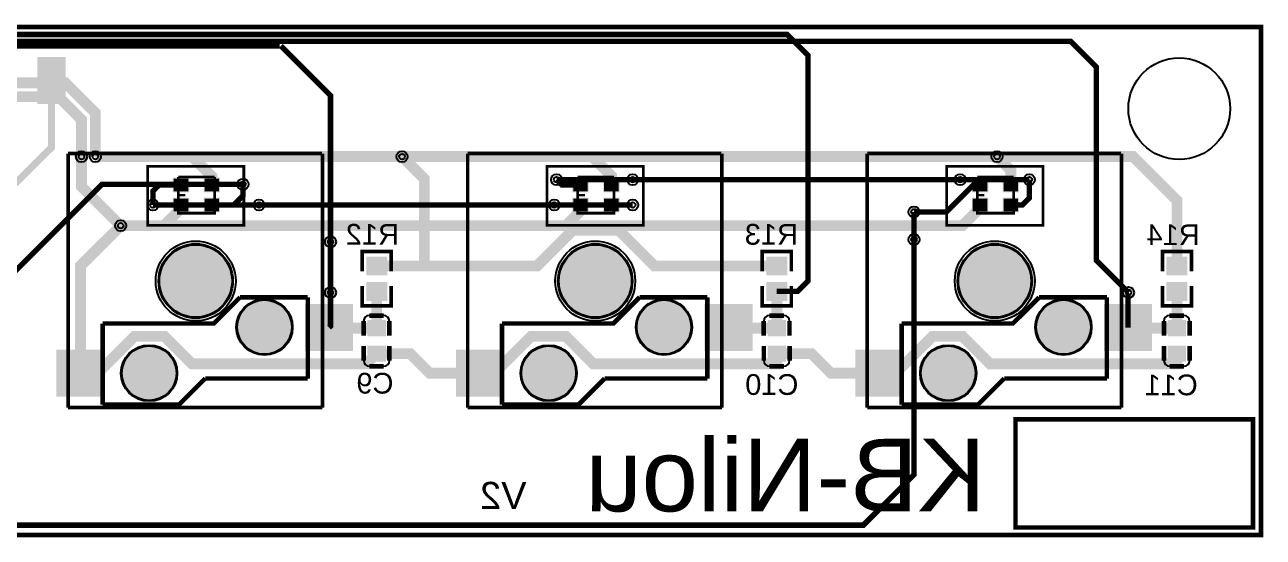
# Model space of a CAD drawing. Header units: millimetres. Extents: x -92 to 92, y -14 to 15.
# Drawn here: x 23.9 to 92.1, y -14.1 to 14.1 of the extents above; entities that cross this region are included whole.
import ezdxf

# ---------------------------------------------------------------- set-up
doc = ezdxf.new("R2010")
doc.units = ezdxf.units.MM
for name, color, linetype, true_color in [('BoardOutLine', 7, 'Continuous', 0xff00ff), ('BottomLayer', 7, 'Continuous', 0x0000ff), ('BottomPasteMaskLayer', 7, 'Continuous', 0x800000), ('BottomSilkLayer', 7, 'Continuous', 0x66cc33), ('BottomSolderMaskLayer', 7, 'Continuous', 0xaa00ff), ('Hole', 7, 'Continuous', 0x222222), ('Multi-Layer', 7, 'Continuous', 0xc0c0c0), ('TopLayer', 7, 'Continuous', 0xff0000), ('TopPasteMaskLayer', 7, 'Continuous', 0x808080), ('TopSilkLayer', 7, 'Continuous', 0xffcc00), ('TopSolderMaskLayer', 7, 'Continuous', 0x800080)]:
    doc.layers.add(name, color=color, linetype=linetype, true_color=true_color)
doc.styles.get("Standard").update_dxf_attribs({"font": 'arial.ttf'})

msp = doc.modelspace()

# ---------------------------------------------------------------- hatches: boundary and pattern name
at = {"layer": 'BottomLayer'}
for points in [[(43.857, 0.327), (43.857, 1.327), (42.757, 1.327), (42.757, 0.327)], [(65.892, 0.327), (65.892, 1.327), (64.792, 1.327), (64.792, 0.327)], [(87.926, 0.327), (87.926, 1.327), (86.826, 1.327), (86.826, 0.327)], [(43.857, -1.073), (43.857, -0.073), (42.757, -0.073), (42.757, -1.073)], [(65.892, -1.073), (65.892, -0.073), (64.792, -0.073), (64.792, -1.073)], [(87.926, -1.073), (87.926, -0.073), (86.826, -0.073), (86.826, -1.073)], [(39.409, -1.316), (41.959, -1.316), (41.959, -3.815), (39.409, -3.815)], [(61.409, -1.316), (63.959, -1.316), (63.959, -3.815), (61.409, -3.815)], [(83.409, -1.316), (85.959, -1.316), (85.959, -3.815), (83.409, -3.815)], [(42.857, -2.202), (42.857, -3.002), (43.757, -3.002), (43.757, -2.202)], [(64.892, -2.202), (64.892, -3.002), (65.792, -3.002), (65.792, -2.202)], [(86.926, -2.202), (86.926, -3.002), (87.826, -3.002), (87.826, -2.202)], [(25.719, -3.83), (28.269, -3.83), (28.269, -6.33), (25.719, -6.33)], [(42.857, -3.602), (42.857, -4.402), (43.757, -4.402), (43.757, -3.602)], [(47.719, -3.83), (50.269, -3.83), (50.269, -6.33), (47.719, -6.33)], [(64.892, -3.602), (64.892, -4.402), (65.792, -4.402), (65.792, -3.602)], [(69.719, -3.83), (72.269, -3.83), (72.269, -6.33), (69.719, -6.33)], [(86.926, -3.602), (86.926, -4.402), (87.826, -4.402), (87.826, -3.602)]]:
    msp.add_hatch(color=256, dxfattribs=at).paths.add_polyline_path(points)
at = {"layer": 'BottomPasteMaskLayer'}
for points in [[(43.857, 0.327), (43.857, 1.327), (42.757, 1.327), (42.757, 0.327)], [(65.892, 0.327), (65.892, 1.327), (64.792, 1.327), (64.792, 0.327)], [(87.926, 0.327), (87.926, 1.327), (86.826, 1.327), (86.826, 0.327)], [(43.857, -1.073), (43.857, -0.073), (42.757, -0.073), (42.757, -1.073)], [(65.892, -1.073), (65.892, -0.073), (64.792, -0.073), (64.792, -1.073)], [(87.926, -1.073), (87.926, -0.073), (86.826, -0.073), (86.826, -1.073)], [(39.409, -1.316), (41.959, -1.316), (41.959, -3.815), (39.409, -3.815)], [(61.409, -1.316), (63.959, -1.316), (63.959, -3.815), (61.409, -3.815)], [(83.409, -1.316), (85.959, -1.316), (85.959, -3.815), (83.409, -3.815)], [(42.857, -2.202), (42.857, -3.002), (43.757, -3.002), (43.757, -2.202)], [(64.892, -2.202), (64.892, -3.002), (65.792, -3.002), (65.792, -2.202)], [(86.926, -2.202), (86.926, -3.002), (87.826, -3.002), (87.826, -2.202)], [(25.719, -3.83), (28.269, -3.83), (28.269, -6.33), (25.719, -6.33)], [(42.857, -3.602), (42.857, -4.402), (43.757, -4.402), (43.757, -3.602)], [(47.719, -3.83), (50.269, -3.83), (50.269, -6.33), (47.719, -6.33)], [(64.892, -3.602), (64.892, -4.402), (65.792, -4.402), (65.792, -3.602)], [(69.719, -3.83), (72.269, -3.83), (72.269, -6.33), (69.719, -6.33)], [(86.926, -3.602), (86.926, -4.402), (87.826, -4.402), (87.826, -3.602)]]:
    msp.add_hatch(color=256, dxfattribs=at).paths.add_polyline_path(points)
at = {"layer": 'BottomSolderMaskLayer'}
for points in [[(31.292, 0, 1), (35.394, 0, 1)], [(53.292, 0, 1), (57.394, 0, 1)], [(75.292, 0, 1), (79.394, 0, 1)], [(43.885, 0.304), (43.885, 1.35), (42.729, 1.35), (42.729, 0.304)], [(65.92, 0.304), (65.92, 1.35), (64.764, 1.35), (64.764, 0.304)], [(87.954, 0.304), (87.954, 1.35), (86.798, 1.35), (86.798, 0.304)], [(43.885, -1.096), (43.885, -0.05), (42.729, -0.05), (42.729, -1.096)], [(65.92, -1.096), (65.92, -0.05), (64.764, -0.05), (64.764, -1.096)], [(87.954, -1.096), (87.954, -0.05), (86.798, -0.05), (86.798, -1.096)], [(35.577, -2.54, 1), (38.679, -2.54, 1)], [(39.358, -1.265), (42.01, -1.265), (42.01, -3.866), (39.358, -3.866)], [(57.577, -2.54, 1), (60.679, -2.54, 1)], [(61.358, -1.265), (64.01, -1.265), (64.01, -3.866), (61.358, -3.866)], [(79.577, -2.54, 1), (82.679, -2.54, 1)], [(83.358, -1.265), (86.01, -1.265), (86.01, -3.866), (83.358, -3.866)], [(42.8, -2.157), (42.8, -3.047), (43.814, -3.047), (43.814, -2.157)], [(64.834, -2.157), (64.834, -3.047), (65.849, -3.047), (65.849, -2.157)], [(86.869, -2.157), (86.869, -3.047), (87.883, -3.047), (87.883, -2.157)], [(25.668, -3.78), (28.32, -3.78), (28.32, -6.381), (25.668, -6.381)], [(29.227, -5.08, 1), (32.329, -5.08, 1)], [(42.8, -3.557), (42.8, -4.447), (43.814, -4.447), (43.814, -3.557)], [(47.668, -3.78), (50.32, -3.78), (50.32, -6.381), (47.668, -6.381)], [(51.227, -5.08, 1), (54.329, -5.08, 1)], [(64.834, -3.557), (64.834, -4.447), (65.849, -4.447), (65.849, -3.557)], [(69.668, -3.78), (72.32, -3.78), (72.32, -6.381), (69.668, -6.381)], [(73.227, -5.08, 1), (76.329, -5.08, 1)], [(86.869, -3.557), (86.869, -4.447), (87.883, -4.447), (87.883, -3.557)]]:
    msp.add_hatch(color=256, dxfattribs=at).paths.add_polyline_path(points)
at = {"layer": 'Multi-Layer'}
for points in [[(31.343, 0, 1), (35.343, 0, 1)], [(53.343, 0, 1), (57.343, 0, 1)], [(75.343, 0, 1), (79.343, 0, 1)], [(35.628, -2.54, 1), (38.628, -2.54, 1)], [(57.628, -2.54, 1), (60.628, -2.54, 1)], [(79.628, -2.54, 1), (82.628, -2.54, 1)], [(29.278, -5.08, 1), (32.278, -5.08, 1)], [(51.278, -5.08, 1), (54.278, -5.08, 1)], [(73.278, -5.08, 1), (76.278, -5.08, 1)]]:
    msp.add_hatch(color=256, dxfattribs=at).paths.add_polyline_path(points)
at = {"layer": 'TopLayer'}
for points in [[(24.638, 12.319), (26.162, 12.319), (26.162, 9.779), (24.638, 9.779)], [(32.132, 5.641), (32.932, 5.641), (32.932, 4.941), (32.132, 4.941)], [(33.832, 5.641), (34.632, 5.641), (34.632, 4.941), (33.832, 4.941)], [(54.132, 5.641), (54.932, 5.641), (54.932, 4.941), (54.132, 4.941)], [(55.832, 5.641), (56.632, 5.641), (56.632, 4.941), (55.832, 4.941)], [(76.132, 5.641), (76.932, 5.641), (76.932, 4.941), (76.132, 4.941)], [(77.832, 5.641), (78.632, 5.641), (78.632, 4.941), (77.832, 4.941)], [(32.132, 4.541), (32.932, 4.541), (32.932, 3.841), (32.132, 3.841)], [(33.832, 4.541), (34.632, 4.541), (34.632, 3.841), (33.832, 3.841)], [(54.132, 4.541), (54.932, 4.541), (54.932, 3.841), (54.132, 3.841)], [(55.832, 4.541), (56.632, 4.541), (56.632, 3.841), (55.832, 3.841)], [(76.132, 4.541), (76.932, 4.541), (76.932, 3.841), (76.132, 3.841)], [(77.832, 4.541), (78.632, 4.541), (78.632, 3.841), (77.832, 3.841)]]:
    msp.add_hatch(color=256, dxfattribs=at).paths.add_polyline_path(points)
at = {"layer": 'TopPasteMaskLayer'}
for points in [[(24.638, 12.319), (26.162, 12.319), (26.162, 9.779), (24.638, 9.779)], [(32.132, 5.641), (32.932, 5.641), (32.932, 4.941), (32.132, 4.941)], [(33.832, 5.641), (34.632, 5.641), (34.632, 4.941), (33.832, 4.941)], [(54.132, 5.641), (54.932, 5.641), (54.932, 4.941), (54.132, 4.941)], [(55.832, 5.641), (56.632, 5.641), (56.632, 4.941), (55.832, 4.941)], [(76.132, 5.641), (76.932, 5.641), (76.932, 4.941), (76.132, 4.941)], [(77.832, 5.641), (78.632, 5.641), (78.632, 4.941), (77.832, 4.941)], [(32.132, 4.541), (32.932, 4.541), (32.932, 3.841), (32.132, 3.841)], [(33.832, 4.541), (34.632, 4.541), (34.632, 3.841), (33.832, 3.841)], [(54.132, 4.541), (54.932, 4.541), (54.932, 3.841), (54.132, 3.841)], [(55.832, 4.541), (56.632, 4.541), (56.632, 3.841), (55.832, 3.841)], [(76.132, 4.541), (76.932, 4.541), (76.932, 3.841), (76.132, 3.841)], [(77.832, 4.541), (78.632, 4.541), (78.632, 3.841), (77.832, 3.841)]]:
    msp.add_hatch(color=256, dxfattribs=at).paths.add_polyline_path(points)
at = {"layer": 'TopSilkLayer'}
for points in [[(32.773, 4.802), (32.773, 4.675), (32.32, 4.675), (32.32, 4.802), (32.773, 4.802)], [(54.773, 4.802), (54.773, 4.675), (54.32, 4.675), (54.32, 4.802), (54.773, 4.802)], [(76.773, 4.802), (76.773, 4.675), (76.32, 4.675), (76.32, 4.802), (76.773, 4.802)]]:
    msp.add_hatch(color=256, dxfattribs=at).paths.add_polyline_path(points)
at = {"layer": 'TopSolderMaskLayer'}
for points in [[(24.613, 12.344), (26.187, 12.344), (26.187, 9.754), (24.613, 9.754)], [(32.081, 5.692), (32.982, 5.692), (32.982, 4.89), (32.081, 4.89)], [(33.781, 5.692), (34.682, 5.692), (34.682, 4.89), (33.781, 4.89)], [(54.081, 5.692), (54.982, 5.692), (54.982, 4.89), (54.081, 4.89)], [(55.781, 5.692), (56.682, 5.692), (56.682, 4.89), (55.781, 4.89)], [(76.081, 5.692), (76.982, 5.692), (76.982, 4.89), (76.081, 4.89)], [(77.781, 5.692), (78.682, 5.692), (78.682, 4.89), (77.781, 4.89)], [(32.081, 4.592), (32.982, 4.592), (32.982, 3.79), (32.081, 3.79)], [(33.781, 4.592), (34.683, 4.592), (34.683, 3.79), (33.781, 3.79)], [(54.081, 4.592), (54.982, 4.592), (54.982, 3.79), (54.081, 3.79)], [(55.781, 4.592), (56.683, 4.592), (56.683, 3.79), (55.781, 3.79)], [(76.081, 4.592), (76.982, 4.592), (76.982, 3.79), (76.081, 3.79)], [(77.781, 4.592), (78.683, 4.592), (78.683, 3.79), (77.781, 3.79)], [(31.292, 0, 1), (35.394, 0, 1)], [(53.292, 0, 1), (57.394, 0, 1)], [(75.292, 0, 1), (79.394, 0, 1)], [(35.577, -2.54, 1), (38.679, -2.54, 1)], [(57.577, -2.54, 1), (60.679, -2.54, 1)], [(79.577, -2.54, 1), (82.679, -2.54, 1)], [(29.227, -5.08, 1), (32.329, -5.08, 1)], [(51.227, -5.08, 1), (54.329, -5.08, 1)], [(73.227, -5.08, 1), (76.329, -5.08, 1)]]:
    msp.add_hatch(color=256, dxfattribs=at).paths.add_polyline_path(points)

# ---------------------------------------------------------------- linework, layer by layer
at = {"layer": 'BoardOutLine', "const_width": 0.254}
msp.add_lwpolyline([(-92, 14), (92, 14), (92, -14), (-92, -14), (-92, 14)], close=True, dxfattribs=at)
at = {"layer": 'BoardOutLine'}
msp.add_circle((87.5, 9.5), 2.8, dxfattribs=at)
at = {"layer": 'BottomLayer'}
for points, const_width in [([(3.556, 11.303), (8.763, 11.303), (11.049, 13.589), (62.103, 13.589)], 0.3), ([(65.342, -0.573), (66.483, -0.573), (67.056, 0), (67.056, 12.446), (65.913, 13.589), (62.103, 13.589)], 0.3), ([(37.973, 12.954), (11.176, 12.954), (9.017, 10.795), (3.175, 10.795), (0.889, 13.081)], 0.3), ([(40.684, 10.302), (38.032, 12.954)], 0.3), ([(12.827, 10.922), (26.162, 10.922), (27.813, 9.271), (27.813, 6.858)], 0.6), ([(9.906, 8.128), (11.938, 10.16), (25.781, 10.16), (27.051, 8.89), (27.051, 6.858)], 0.6), ([(40.767, 2.159), (40.767, 10.218), (40.683, 10.302)], 0.3), ([(45.934, 0.828), (45.934, 5.628), (44.704, 6.858)], 0.6), ([(77.47, 6.858), (84.963, 6.858), (87.376, 4.445), (87.376, 0.827)], 0.6), ([(35.941, 5.334), (28.194, 5.334), (22.86, 0), (22.86, -4.826), (19.685, -8.001), (-5.715, -8.001), (-7.239, -6.477), (-9.144, -6.477), (-13.081, -10.414), (-15.24, -10.414), (-18.288, -7.366), (-32.004, -7.366), (-33.147, -6.223), (-33.147, -5.334)], 0.3), ([(53.213, 5.588), (57.404, 5.588)], 0.3), ([(75.438, 5.588), (79.248, 5.588)], 0.3), ([(30.988, 4.191), (36.83, 4.191)], 0.3), ([(53.086, 4.191), (57.404, 4.191)], 0.3), ([(72.898, 2.286), (72.898, 3.81)], 0.3), ([(29.21, 3.048), (26.994, 0.832), (26.994, -5.08)], 0.6), ([(43.307, 0.828), (52.136, 0.828), (54.102, 2.794), (56.642, 2.794), (58.608, 0.828), (65.342, 0.828)], 0.6), ([(40.684, -2.566), (40.767, -2.483), (40.767, -0.635)], 0.3), ([(43.307, -0.573), (43.307, -2.602)], 0.6), ([(65.342, -0.573), (65.342, -2.602)], 0.6), ([(84.709, -0.635), (84.684, -0.66), (84.684, -2.565)], 0.3), ([(87.376, -0.573), (87.376, -2.602)], 0.6), ([(40.684, -2.566), (40.721, -2.602), (43.307, -2.602)], 0.6), ([(62.684, -2.566), (62.721, -2.602), (65.342, -2.602)], 0.6), ([(84.684, -2.566), (84.721, -2.602), (87.376, -2.602)], 0.6), ([(26.993, -5.08), (27.94, -5.08), (29.972, -3.048), (31.623, -3.048), (33.147, -4.572), (42.738, -4.572), (43.307, -4.003)], 0.6), ([(48.994, -5.08), (49.784, -5.08), (51.816, -3.048), (53.721, -3.048), (55.245, -4.572), (65.342, -4.572), (65.342, -4.003)], 0.6), ([(70.993, -5.08), (71.882, -5.08), (73.914, -3.048), (75.565, -3.048), (77.089, -4.572), (87.376, -4.572), (87.376, -4.003)], 0.6), ([(43.307, -4.003), (45.151, -4.003), (46.228, -5.08), (48.994, -5.08)], 0.6), ([(65.342, -4.003), (67.249, -4.003), (68.326, -5.08), (70.993, -5.08)], 0.6)]:
    msp.add_lwpolyline(points, dxfattribs=dict(at, const_width=const_width))
at = {"layer": 'BottomSilkLayer'}
for points, const_width in [([(44.107, 0.527), (44.107, 1.627), (42.507, 1.627), (42.507, 0.527)], 0.2), ([(66.142, 0.527), (66.142, 1.627), (64.542, 1.627), (64.542, 0.527)], 0.2), ([(88.176, 0.527), (88.176, 1.627), (86.576, 1.627), (86.576, 0.527)], 0.2), ([(44.107, -0.273), (44.107, -1.373), (43.107, -1.373), (42.507, -1.373), (42.507, -0.273)], 0.2), ([(66.142, -0.273), (66.142, -1.373), (65.142, -1.373), (64.542, -1.373), (64.542, -0.273)], 0.2), ([(88.176, -0.273), (88.176, -1.373), (87.176, -1.373), (86.576, -1.373), (86.576, -0.273)], 0.2), ([(34.215, -2.344), (34.341, -2.344), (35.787, -0.898)], 0.254), ([(39.515, -0.898), (35.787, -0.898)], 0.254), ([(39.515, -0.898), (39.515, -5.375)], 0.254), ([(56.215, -2.344), (56.341, -2.344), (57.787, -0.898)], 0.254), ([(61.515, -0.898), (57.787, -0.898)], 0.254), ([(61.515, -0.898), (61.515, -5.375)], 0.254), ([(78.215, -2.344), (78.341, -2.344), (79.787, -0.898)], 0.254), ([(83.515, -0.898), (79.787, -0.898)], 0.254), ([(83.515, -0.898), (83.515, -5.375)], 0.254), ([(42.895, -1.904), (43.695, -1.904)], 0.254), ([(64.93, -1.904), (65.73, -1.904)], 0.254), ([(86.964, -1.904), (87.764, -1.904)], 0.254), ([(28.215, -2.344), (34.215, -2.344)], 0.254), ([(28.215, -6.821), (28.215, -2.344)], 0.254), ([(42.585, -3.013), (42.585, -2.213)], 0.254), ([(44.005, -3.013), (44.005, -2.213)], 0.254), ([(50.215, -2.344), (56.215, -2.344)], 0.254), ([(50.215, -6.821), (50.215, -2.344)], 0.254), ([(64.62, -3.013), (64.62, -2.213)], 0.254), ([(66.04, -3.013), (66.04, -2.213)], 0.254), ([(72.215, -2.344), (78.215, -2.344)], 0.254), ([(72.215, -6.821), (72.215, -2.344)], 0.254), ([(86.655, -3.013), (86.655, -2.213)], 0.254), ([(88.074, -3.013), (88.074, -2.213)], 0.254), ([(42.591, -3.589), (42.591, -4.389)], 0.254), ([(44.011, -3.589), (44.011, -4.389)], 0.254), ([(64.626, -3.589), (64.626, -4.389)], 0.254), ([(66.045, -3.589), (66.045, -4.389)], 0.254), ([(86.66, -3.589), (86.66, -4.389)], 0.254), ([(88.08, -3.589), (88.08, -4.389)], 0.254), ([(42.901, -4.699), (43.701, -4.699)], 0.254), ([(64.936, -4.699), (65.736, -4.699)], 0.254), ([(86.97, -4.699), (87.77, -4.699)], 0.254), ([(32.215, -6.821), (32.419, -6.821), (33.865, -5.375)], 0.254), ([(39.515, -5.375), (33.865, -5.375)], 0.254), ([(54.215, -6.821), (54.419, -6.821), (55.865, -5.375)], 0.254), ([(61.515, -5.375), (55.865, -5.375)], 0.254), ([(76.215, -6.821), (76.419, -6.821), (77.865, -5.375)], 0.254), ([(83.515, -5.375), (77.865, -5.375)], 0.254), ([(28.215, -6.821), (32.215, -6.821)], 0.254), ([(50.215, -6.821), (54.215, -6.821)], 0.254), ([(72.215, -6.821), (76.215, -6.821)], 0.254)]:
    msp.add_lwpolyline(points, dxfattribs=dict(at, const_width=const_width))
at = {"layer": 'BottomSilkLayer', "const_width": 0.254}
msp.add_lwpolyline([(78.486, -7.62), (91.567, -7.62), (91.567, -13.589), (78.486, -13.589), (78.486, -7.62)], close=True, dxfattribs=at)
at = {"layer": 'BottomSilkLayer'}
for centre, start, end in [((42.895, -2.213), 90, 180), ((43.695, -2.213), 0, 90), ((64.93, -2.213), 90, 180), ((65.73, -2.213), 0, 90), ((86.964, -2.213), 90, 180), ((87.764, -2.213), 0, 90), ((42.901, -4.389), 180, 270), ((43.701, -4.389), 270, 360), ((64.936, -4.389), 180, 270), ((65.736, -4.389), 270, 360), ((86.97, -4.389), 180, 270), ((87.77, -4.389), 270, 360)]:
    msp.add_arc(centre, 0.31, start, end, dxfattribs=at)
at = {"layer": 'BottomSolderMaskLayer'}
for centre, radius in [((33.343, 0), 2.051), ((33.343, 0), 2.051), ((55.343, 0), 2.051), ((55.343, 0), 2.051), ((77.343, 0), 2.051), ((77.343, 0), 2.051), ((37.128, -2.54), 1.551), ((37.128, -2.54), 1.551), ((59.128, -2.54), 1.551), ((59.128, -2.54), 1.551), ((81.128, -2.54), 1.551), ((81.128, -2.54), 1.551), ((30.778, -5.08), 1.551), ((30.778, -5.08), 1.551), ((52.778, -5.08), 1.551), ((52.778, -5.08), 1.551), ((74.778, -5.08), 1.551), ((74.778, -5.08), 1.551)]:
    msp.add_circle(centre, radius, dxfattribs=at)
at = {"layer": 'Hole'}
for centre in [(27.051, 6.858), (27.813, 6.858), (44.704, 6.858), (77.47, 6.858), (35.941, 5.334), (53.213, 5.588), (57.404, 5.588), (75.438, 5.588), (79.248, 5.588), (30.988, 4.191), (36.83, 4.191), (53.086, 4.191), (57.404, 4.191), (72.898, 3.81), (29.21, 3.048), (40.767, 2.159), (72.898, 2.286), (40.767, -0.635), (84.709, -0.635)]:
    msp.add_circle(centre, 0.153, dxfattribs=at)
at = {"layer": 'Multi-Layer'}
for centre, radius in [((27.051, 6.858), 0.305), ((27.813, 6.858), 0.305), ((44.704, 6.858), 0.305), ((77.47, 6.858), 0.305), ((35.941, 5.334), 0.305), ((53.213, 5.588), 0.305), ((57.404, 5.588), 0.305), ((75.438, 5.588), 0.305), ((79.248, 5.588), 0.305), ((30.988, 4.191), 0.305), ((36.83, 4.191), 0.305), ((53.086, 4.191), 0.305), ((57.404, 4.191), 0.305), ((72.898, 3.81), 0.305), ((29.21, 3.048), 0.305), ((40.767, 2.159), 0.305), ((72.898, 2.286), 0.305), ((33.343, 0), 2), ((33.343, 0), 2), ((55.343, 0), 2), ((55.343, 0), 2), ((77.343, 0), 2), ((77.343, 0), 2), ((40.767, -0.635), 0.305), ((84.709, -0.635), 0.305), ((37.128, -2.54), 1.5), ((37.128, -2.54), 1.5), ((59.128, -2.54), 1.5), ((59.128, -2.54), 1.5), ((81.128, -2.54), 1.5), ((81.128, -2.54), 1.5), ((30.778, -5.08), 1.5), ((30.778, -5.08), 1.5), ((52.778, -5.08), 1.5), ((52.778, -5.08), 1.5), ((74.778, -5.08), 1.5), ((74.778, -5.08), 1.5)]:
    msp.add_circle(centre, radius, dxfattribs=at)
at = {"layer": 'TopLayer'}
for points, const_width in [([(1.778, 11.811), (2.286, 11.303), (6.985, 11.303), (8.89, 13.208), (81.534, 13.208), (82.931, 11.811), (82.931, 7.62)], 0.3), ([(25.4, 11.049), (25.4, 7.366), (23.495, 5.461), (19.939, 5.461), (17.907, 3.429), (17.907, 0.762), (16.447, -0.699), (14.864, -0.699)], 0.4), ([(82.931, 7.62), (82.931, 1.143), (84.709, -0.635)], 0.3), ([(27.051, 6.858), (27.051, 5.207), (29.21, 3.048)], 0.6), ([(27.813, 6.858), (29.21, 6.858)], 0.6), ([(29.21, 6.858), (77.47, 6.858)], 0.6), ([(34.232, 5.291), (34.232, 5.773), (33.147, 6.858)], 0.6), ([(56.232, 5.291), (56.232, 5.8), (55.174, 6.858)], 0.6), ([(77.47, 6.858), (77.47, 6.858), (78.232, 6.096), (78.232, 5.291)], 0.6), ([(34.232, 4.191), (35.433, 4.191), (35.941, 4.699), (35.941, 5.334)], 0.3), ([(54.532, 5.291), (53.51, 5.291), (53.213, 5.588)], 0.3), ([(57.404, 5.588), (75.438, 5.588)], 0.3), ([(79.248, 5.588), (79.248, 4.572), (78.867, 4.191), (78.232, 4.191)], 0.3), ([(32.532, 5.291), (31.326, 5.291), (30.988, 4.953), (30.988, 4.191)], 0.3), ([(72.898, 3.81), (74.676, 3.81), (76.157, 5.291), (76.533, 5.291)], 0.3), ([(32.532, 4.191), (32.532, 3.991), (31.588, 3.048)], 0.6), ([(33.274, 3.048), (53.721, 3.048), (54.532, 3.859), (54.532, 4.191)], 0.6), ([(36.83, 4.191), (53.086, 4.191)], 0.3), ([(53.721, 3.048), (75.565, 3.048), (76.532, 4.015), (76.532, 4.191)], 0.6), ([(57.404, 4.191), (56.231, 4.191)], 0.3), ([(29.21, 3.048), (33.274, 3.048)], 0.6), ([(-3.937, -11.303), (-3.937, -12.192), (-2.667, -13.462), (70.104, -13.462), (72.898, -10.668), (72.898, 2.286)], 0.3), ([(40.767, -0.635), (40.767, 2.159)], 0.3)]:
    msp.add_lwpolyline(points, dxfattribs=dict(at, const_width=const_width))
at = {"layer": 'TopSilkLayer'}
for points, const_width in [([(40.293, 7.025), (26.318, 7.025)], 0.2), ([(26.318, 7.025), (26.318, -6.975)], 0.2), ([(40.319, -6.975), (40.319, 7.025)], 0.2), ([(62.293, 7.025), (48.318, 7.025)], 0.2), ([(48.318, 7.025), (48.318, -6.975)], 0.2), ([(62.319, -6.975), (62.319, 7.025)], 0.2), ([(84.293, 7.025), (70.318, 7.025)], 0.2), ([(70.318, 7.025), (70.318, -6.975)], 0.2), ([(84.319, -6.975), (84.319, 7.025)], 0.2), ([(32.382, 5.741), (32.382, 3.741), (34.382, 3.741), (34.382, 5.741)], 0.15), ([(34.382, 5.741), (32.382, 5.741)], 0.15), ([(54.382, 5.741), (54.382, 3.741), (56.382, 3.741), (56.382, 5.741)], 0.15), ([(56.382, 5.741), (54.382, 5.741)], 0.15), ([(76.382, 5.741), (76.382, 3.741), (78.382, 3.741), (78.382, 5.741)], 0.15), ([(78.382, 5.741), (76.382, 5.741)], 0.15), ([(26.318, -6.975), (40.319, -6.975)], 0.2), ([(48.318, -6.975), (62.319, -6.975)], 0.2), ([(70.318, -6.975), (84.319, -6.975)], 0.2)]:
    msp.add_lwpolyline(points, dxfattribs=dict(at, const_width=const_width))
at = {"layer": 'TopSilkLayer', "const_width": 0.15}
for points in [[(30.693, 6.324), (35.993, 6.324), (35.993, 3.074), (30.693, 3.074), (30.693, 6.324)], [(52.693, 6.324), (57.993, 6.324), (57.993, 3.074), (52.693, 3.074), (52.693, 6.324)], [(74.693, 6.324), (79.993, 6.324), (79.993, 3.074), (74.693, 3.074), (74.693, 6.324)]]:
    msp.add_lwpolyline(points, close=True, dxfattribs=at)
at = {"layer": 'TopSilkLayer'}
for centre in [(33.343, 0), (55.343, 0), (77.343, 0)]:
    msp.add_circle(centre, 2.2, dxfattribs=at)
at = {"layer": 'TopSolderMaskLayer'}
for centre, radius in [((33.343, 0), 2.051), ((33.343, 0), 2.051), ((55.343, 0), 2.051), ((55.343, 0), 2.051), ((77.343, 0), 2.051), ((77.343, 0), 2.051), ((37.128, -2.54), 1.551), ((37.128, -2.54), 1.551), ((59.128, -2.54), 1.551), ((59.128, -2.54), 1.551), ((81.128, -2.54), 1.551), ((81.128, -2.54), 1.551), ((30.778, -5.08), 1.551), ((30.778, -5.08), 1.551), ((52.778, -5.08), 1.551), ((52.778, -5.08), 1.551), ((74.778, -5.08), 1.551), ((74.778, -5.08), 1.551)]:
    msp.add_circle(centre, radius, dxfattribs=at)

# ---------------------------------------------------------------- texts
at = {"layer": 'BottomSilkLayer', "text_generation_flag": 2}
for s, height, p in [('R12', 1.143, (44.534, 2.002)), ('R13', 1.143, (66.505, 2.002)), ('R14', 1.143, (88.629, 1.976)), ('C9', 1.143, (44.233, -6.206)), ('C10', 1.143, (66.532, -6.279)), ('C11', 1.143, (88.523, -6.299)), ('KB-Nilou', 4, (76.835, -12.7)), ('V2', 1.5, (51.562, -12.573))]:
    msp.add_text(s, height=height, dxfattribs=at).set_placement(p)

doc.saveas('drawing.dxf')
